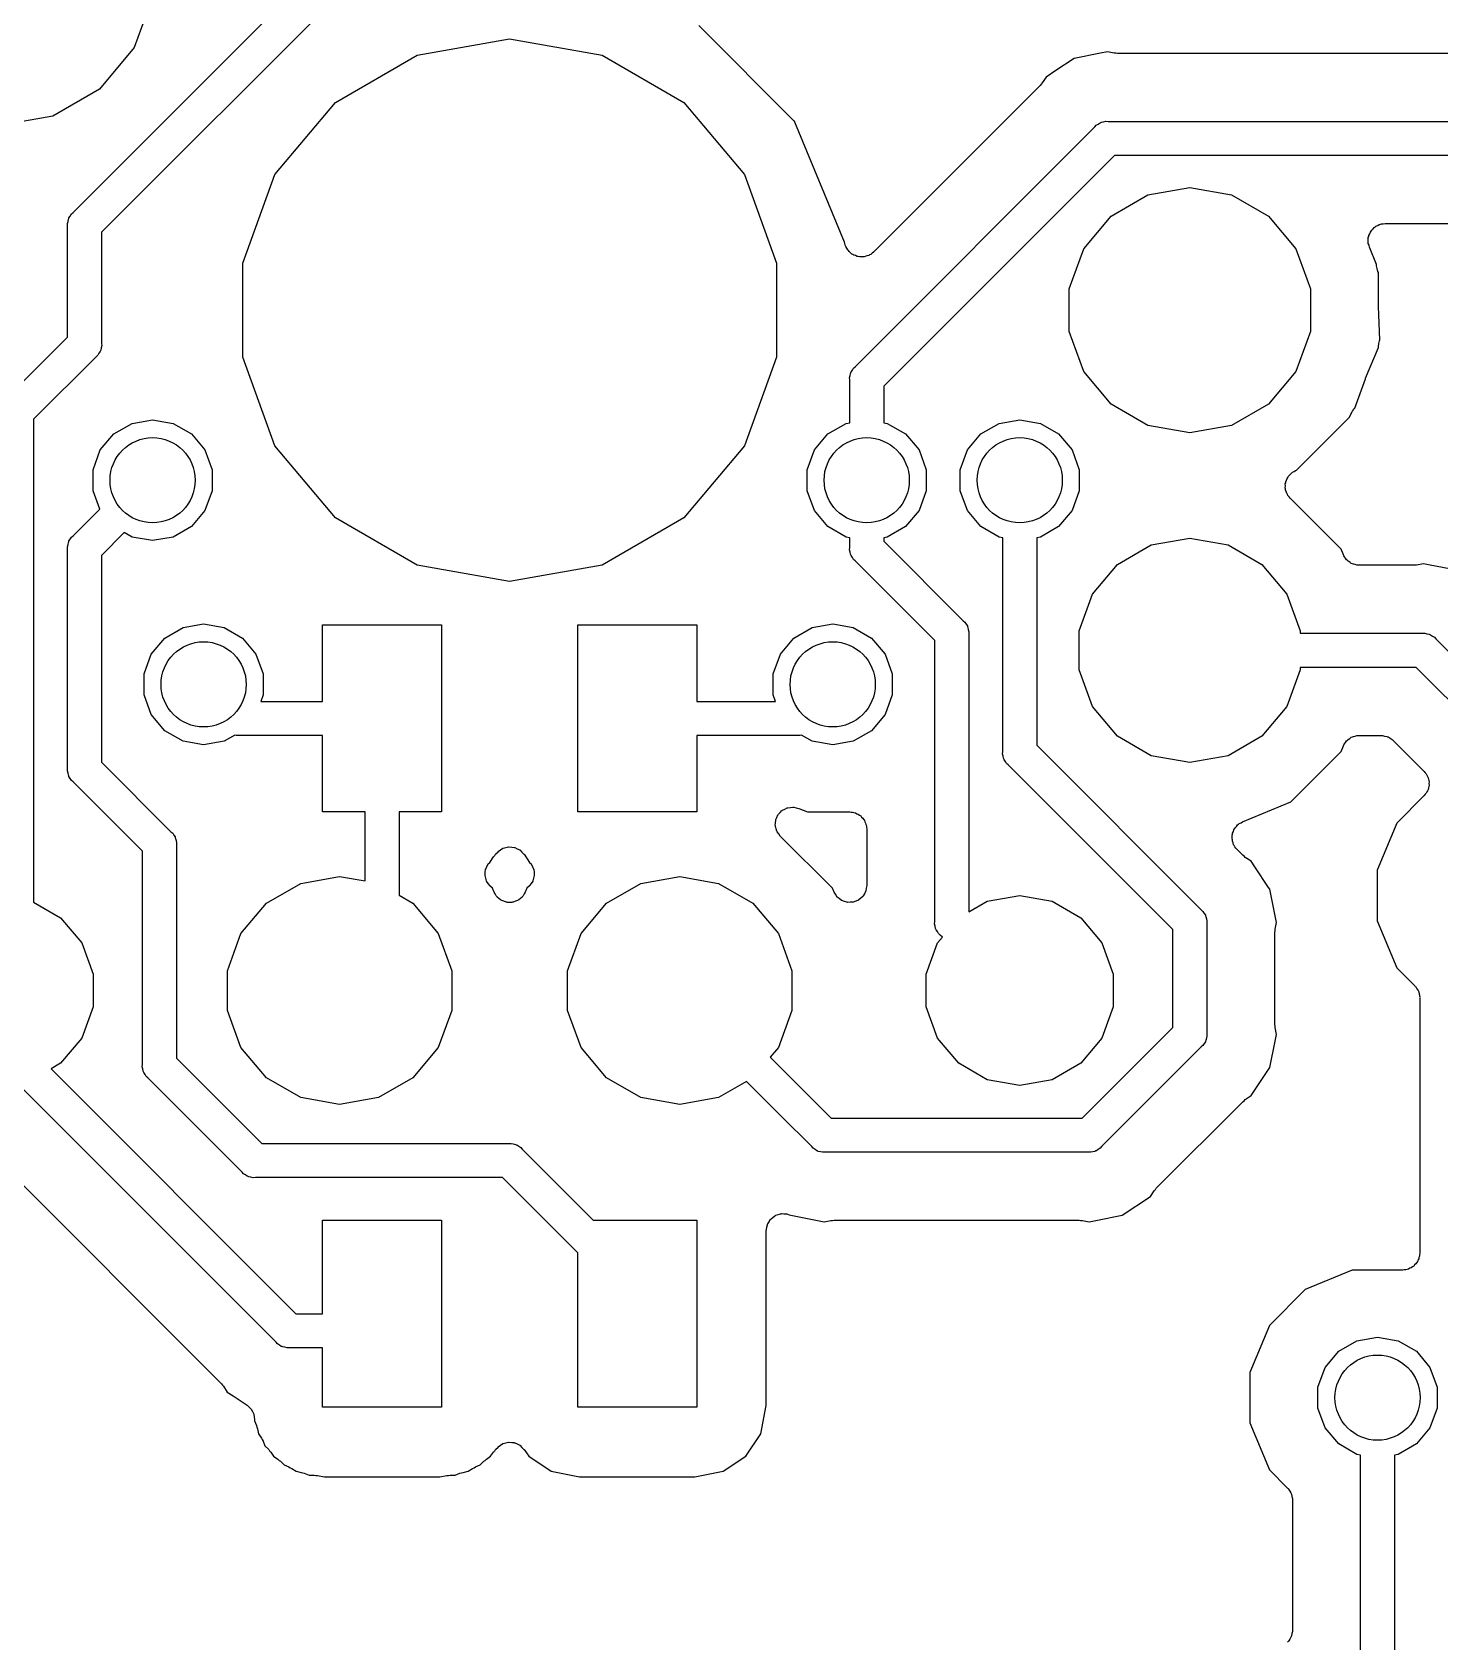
# Model space of a CAD drawing. Extents: x 240.1 to 314.9, y -176.2 to -102.8.
# Drawn here: x 245.35 to 255.87, y -139.48 to -127.46 of the extents above; entities that cross this region are included whole.
import ezdxf

# ---------------------------------------------------------------- set-up
doc = ezdxf.new("R2010")
doc.units = 0
doc.header["$MEASUREMENT"] = 0
doc.layers.add('BLACK', color=7, linetype='CONTINUOUS')

msp = doc.modelspace()

# ---------------------------------------------------------------- linework, layer by layer
at = {"layer": 'BLACK', "linetype": 'CONTINUOUS'}
for p, q in [((245.659, -128.811), (247.937, -126.533)), ((248.084, -126.746), (245.872, -128.958)), ((246.253, -127.202), (246.115, -127.58)), ((248.228, -127.637), (248.92, -127.515)), ((248.92, -127.515), (249.612, -127.637)), ((251.046, -128.128), (250.332, -127.414)), ((246.115, -127.58), (245.856, -127.889)), ((253.334, -127.621), (253.137, -127.66)), ((253.385, -127.611), (253.334, -127.621)), ((253.334, -127.621), (253.334, -127.621)), ((253.435, -127.621), (253.385, -127.611)), ((253.447, -127.621), (253.435, -127.621)), ((253.46, -127.623), (253.447, -127.621)), ((256.859, -127.623), (253.46, -127.623)), ((247.619, -127.989), (248.228, -127.637)), ((249.612, -127.637), (250.221, -127.989)), ((253, -127.751), (252.927, -127.8)), ((253.137, -127.66), (253, -127.751)), ((252.883, -127.862), (251.638, -129.106)), ((252.89, -127.852), (252.883, -127.862)), ((252.898, -127.843), (252.89, -127.852)), ((252.927, -127.8), (252.898, -127.843)), ((245.856, -127.889), (245.507, -128.091)), ((247.167, -128.528), (247.619, -127.989)), ((250.221, -127.989), (250.673, -128.528)), ((245.507, -128.091), (245.11, -128.161)), ((251.047, -128.13), (251.046, -128.128)), ((251.051, -128.137), (251.047, -128.13)), ((251.422, -129.032), (251.051, -128.137)), ((251.501, -129.962), (253.291, -128.172)), ((253.291, -128.172), (253.302, -128.159)), ((253.302, -128.159), (253.316, -128.151)), ((253.316, -128.151), (253.33, -128.141)), ((253.33, -128.141), (253.336, -128.14)), ((253.336, -128.14), (253.341, -128.137)), ((253.341, -128.137), (253.357, -128.134)), ((253.357, -128.134), (253.373, -128.13)), ((253.373, -128.13), (253.39, -128.131)), ((253.39, -128.131), (256.929, -128.131)), ((253.437, -128.385), (251.714, -130.108)), ((256.882, -128.385), (253.437, -128.385)), ((246.926, -129.188), (247.167, -128.528)), ((250.673, -128.528), (250.914, -129.188)), ((253.412, -128.839), (253.687, -128.68)), ((253.687, -128.68), (254, -128.625)), ((254, -128.625), (254.313, -128.68)), ((254.313, -128.68), (254.588, -128.839)), ((245.628, -128.85), (245.638, -128.837)), ((245.638, -128.837), (245.646, -128.822)), ((245.646, -128.822), (245.659, -128.811)), ((245.617, -128.894), (245.621, -128.877)), ((245.618, -128.911), (245.617, -128.894)), ((245.618, -129.741), (245.618, -128.911)), ((245.621, -128.877), (245.624, -128.861)), ((245.624, -128.861), (245.627, -128.856)), ((245.627, -128.856), (245.628, -128.85)), ((245.872, -128.958), (245.872, -129.788)), ((253.208, -129.083), (253.412, -128.839)), ((254.588, -128.839), (254.792, -129.083)), ((255.345, -128.97), (255.35, -128.957)), ((255.35, -128.957), (255.355, -128.95)), ((255.355, -128.95), (255.359, -128.943)), ((255.359, -128.943), (255.369, -128.933)), ((255.369, -128.933), (255.378, -128.923)), ((255.378, -128.923), (255.385, -128.919)), ((255.385, -128.919), (255.391, -128.913)), ((255.391, -128.913), (255.404, -128.908)), ((255.404, -128.908), (255.416, -128.901)), ((255.416, -128.901), (255.424, -128.899)), ((255.424, -128.899), (255.432, -128.896)), ((255.432, -128.896), (255.446, -128.896)), ((255.446, -128.896), (255.459, -128.893)), ((255.459, -128.893), (256.619, -128.893)), ((251.426, -129.051), (251.422, -129.032)), ((251.427, -129.053), (251.426, -129.051)), ((251.427, -129.055), (251.427, -129.053)), ((251.431, -129.065), (251.427, -129.055)), ((251.439, -129.077), (251.431, -129.065)), ((251.445, -129.089), (251.439, -129.077)), ((255.333, -129.026), (255.334, -129.012)), ((255.334, -129.034), (255.333, -129.026)), ((255.334, -128.998), (255.337, -128.99)), ((255.334, -129.012), (255.334, -128.998)), ((255.334, -129.042), (255.334, -129.034)), ((255.339, -129.055), (255.334, -129.042)), ((255.337, -128.99), (255.338, -128.982)), ((255.338, -128.982), (255.345, -128.97)), ((255.342, -129.069), (255.339, -129.055)), ((255.396, -129.198), (255.342, -129.069)), ((246.926, -129.892), (246.926, -129.188)), ((250.914, -129.188), (250.914, -129.892)), ((251.451, -129.095), (251.445, -129.089)), ((251.455, -129.102), (251.451, -129.095)), ((251.466, -129.111), (251.455, -129.102)), ((251.476, -129.121), (251.466, -129.111)), ((251.483, -129.124), (251.476, -129.121)), ((251.49, -129.129), (251.483, -129.124)), ((251.503, -129.133), (251.49, -129.129)), ((251.516, -129.139), (251.503, -129.133)), ((251.524, -129.14), (251.516, -129.139)), ((251.532, -129.142), (251.524, -129.14)), ((251.546, -129.142), (251.532, -129.142)), ((251.56, -129.143), (251.546, -129.142)), ((251.568, -129.141), (251.56, -129.143)), ((251.576, -129.14), (251.568, -129.141)), ((251.589, -129.135), (251.576, -129.14)), ((251.602, -129.132), (251.589, -129.135)), ((251.609, -129.127), (251.602, -129.132)), ((251.617, -129.124), (251.609, -129.127)), ((251.627, -129.114), (251.617, -129.124)), ((251.638, -129.106), (251.627, -129.114)), ((253.099, -129.381), (253.208, -129.083)), ((254.792, -129.083), (254.901, -129.381)), ((255.396, -129.209), (255.396, -129.198)), ((255.401, -129.23), (255.396, -129.209)), ((255.396, -129.209), (255.396, -129.209)), ((255.396, -129.209), (255.396, -129.209)), ((255.406, -129.252), (255.401, -129.23)), ((255.409, -129.26), (255.406, -129.252)), ((255.406, -129.252), (255.406, -129.252)), ((255.406, -129.252), (255.406, -129.252)), ((255.409, -129.508), (255.409, -129.26)), ((253.099, -129.699), (253.099, -129.381)), ((254.901, -129.381), (254.901, -129.699)), ((255.409, -129.51), (255.409, -129.508)), ((255.409, -129.513), (255.409, -129.51)), ((255.419, -129.761), (255.409, -129.513)), ((245.151, -130.208), (245.618, -129.741)), ((245.872, -129.788), (245.873, -129.805)), ((253.208, -129.997), (253.099, -129.699)), ((254.901, -129.699), (254.792, -129.997)), ((255.409, -129.812), (255.413, -129.79)), ((255.413, -129.79), (255.417, -129.769)), ((255.417, -129.769), (255.419, -129.761)), ((255.417, -129.769), (255.417, -129.769)), ((255.417, -129.769), (255.417, -129.769)), ((245.831, -129.888), (245.364, -130.355)), ((245.844, -129.877), (245.831, -129.888)), ((245.852, -129.862), (245.844, -129.877)), ((245.862, -129.849), (245.852, -129.862)), ((245.863, -129.843), (245.862, -129.849)), ((245.866, -129.838), (245.863, -129.843)), ((245.869, -129.822), (245.866, -129.838)), ((245.873, -129.805), (245.869, -129.822)), ((247.167, -130.552), (246.926, -129.892)), ((250.914, -129.892), (250.673, -130.552)), ((255.314, -130.049), (255.409, -129.82)), ((255.409, -129.82), (255.409, -129.812)), ((255.409, -129.812), (255.409, -129.812)), ((255.409, -129.812), (255.409, -129.812)), ((251.459, -130.045), (251.463, -130.028)), ((251.463, -130.028), (251.466, -130.012)), ((251.466, -130.012), (251.469, -130.007)), ((251.469, -130.007), (251.47, -130.001)), ((251.47, -130.001), (251.48, -129.987)), ((251.48, -129.987), (251.488, -129.973)), ((251.488, -129.973), (251.501, -129.962)), ((253.412, -130.241), (253.208, -129.997)), ((254.792, -129.997), (254.588, -130.241)), ((251.46, -130.061), (251.459, -130.045)), ((251.46, -130.17), (251.46, -130.061)), ((251.714, -130.108), (251.714, -130.381)), ((255.233, -130.271), (255.312, -130.054)), ((255.312, -130.054), (255.313, -130.052)), ((255.313, -130.052), (255.314, -130.049)), ((251.46, -130.381), (251.46, -130.17)), ((251.46, -130.17), (251.46, -130.17)), ((253.687, -130.4), (253.412, -130.241)), ((254.588, -130.241), (254.313, -130.4)), ((255.223, -130.284), (255.229, -130.274)), ((255.229, -130.274), (255.233, -130.271)), ((245.364, -130.355), (245.364, -133.96)), ((245.963, -130.464), (246.099, -130.386)), ((246.099, -130.386), (246.253, -130.359)), ((246.253, -130.359), (246.407, -130.386)), ((246.407, -130.386), (246.543, -130.464)), ((251.297, -130.464), (251.433, -130.386)), ((251.433, -130.386), (251.46, -130.381)), ((251.714, -130.381), (251.741, -130.386)), ((251.741, -130.386), (251.877, -130.464)), ((252.44, -130.464), (252.576, -130.386)), ((252.576, -130.386), (252.73, -130.359)), ((252.73, -130.359), (252.884, -130.386)), ((252.884, -130.386), (253.02, -130.464)), ((254, -130.455), (253.687, -130.4)), ((254.313, -130.4), (254, -130.455)), ((254.798, -130.734), (255.194, -130.338)), ((255.194, -130.338), (255.206, -130.311)), ((255.206, -130.311), (255.211, -130.303)), ((255.211, -130.303), (255.215, -130.293)), ((255.215, -130.293), (255.223, -130.284)), ((245.862, -130.584), (245.963, -130.464)), ((246.543, -130.464), (246.644, -130.584)), ((251.196, -130.584), (251.297, -130.464)), ((251.877, -130.464), (251.978, -130.584)), ((252.339, -130.584), (252.44, -130.464)), ((253.02, -130.464), (253.121, -130.584)), ((245.808, -130.732), (245.862, -130.584)), ((246.644, -130.584), (246.697, -130.732)), ((247.619, -131.091), (247.167, -130.552)), ((250.673, -130.552), (250.221, -131.091)), ((251.142, -130.732), (251.196, -130.584)), ((251.978, -130.584), (252.031, -130.732)), ((252.285, -130.732), (252.339, -130.584)), ((253.121, -130.584), (253.174, -130.732)), ((245.808, -130.888), (245.808, -130.732)), ((246.697, -130.732), (246.697, -130.888)), ((251.142, -130.888), (251.142, -130.732)), ((252.031, -130.732), (252.031, -130.888)), ((252.285, -130.888), (252.285, -130.732)), ((253.174, -130.732), (253.174, -130.888)), ((254.746, -130.772), (254.754, -130.761)), ((254.754, -130.761), (254.761, -130.756)), ((254.761, -130.756), (254.767, -130.75)), ((254.767, -130.75), (254.78, -130.745)), ((254.78, -130.745), (254.791, -130.737)), ((254.791, -130.737), (254.798, -130.734)), ((254.713, -130.866), (254.715, -130.852)), ((254.716, -130.874), (254.713, -130.866)), ((254.714, -130.838), (254.717, -130.83)), ((254.715, -130.852), (254.714, -130.838)), ((254.716, -130.882), (254.716, -130.874)), ((254.717, -130.822), (254.723, -130.809)), ((254.717, -130.83), (254.717, -130.822)), ((254.723, -130.809), (254.727, -130.796)), ((254.727, -130.796), (254.732, -130.789)), ((254.732, -130.789), (254.736, -130.782)), ((254.736, -130.782), (254.746, -130.772)), ((245.858, -131.025), (245.808, -130.888)), ((246.697, -130.888), (246.644, -131.036)), ((251.196, -131.036), (251.142, -130.888)), ((252.031, -130.888), (251.978, -131.036)), ((252.339, -131.036), (252.285, -130.888)), ((253.174, -130.888), (253.121, -131.036)), ((254.721, -130.895), (254.716, -130.882)), ((254.725, -130.908), (254.721, -130.895)), ((254.73, -130.915), (254.725, -130.908)), ((254.733, -130.923), (254.73, -130.915)), ((254.742, -130.933), (254.733, -130.923)), ((254.75, -130.944), (254.742, -130.933)), ((255.13, -131.325), (254.75, -130.944)), ((245.659, -131.224), (245.858, -131.025)), ((246.644, -131.036), (246.543, -131.156)), ((248.228, -131.443), (247.619, -131.091)), ((250.221, -131.091), (249.612, -131.443)), ((251.297, -131.156), (251.196, -131.036)), ((251.978, -131.036), (251.877, -131.156)), ((252.44, -131.156), (252.339, -131.036)), ((253.121, -131.036), (253.02, -131.156)), ((245.638, -131.25), (245.646, -131.235)), ((245.646, -131.235), (245.659, -131.224)), ((246.041, -131.201), (245.872, -131.371)), ((246.099, -131.234), (246.041, -131.201)), ((246.253, -131.261), (246.099, -131.234)), ((246.407, -131.234), (246.253, -131.261)), ((246.543, -131.156), (246.407, -131.234)), ((251.433, -131.234), (251.297, -131.156)), ((251.46, -131.239), (251.433, -131.234)), ((251.46, -131.312), (251.46, -131.239)), ((251.741, -131.234), (251.714, -131.239)), ((251.714, -131.239), (251.714, -131.265)), ((251.877, -131.156), (251.741, -131.234)), ((252.576, -131.234), (252.44, -131.156)), ((252.603, -131.239), (252.576, -131.234)), ((252.603, -132.836), (252.603, -131.239)), ((252.884, -131.234), (252.857, -131.239)), ((252.857, -131.239), (252.857, -132.789)), ((253.02, -131.156), (252.884, -131.234)), ((253.713, -131.292), (254, -131.242)), ((254, -131.242), (254.287, -131.292)), ((245.617, -131.307), (245.621, -131.29)), ((245.618, -131.324), (245.617, -131.307)), ((245.618, -132.963), (245.618, -131.324)), ((245.621, -131.29), (245.624, -131.274)), ((245.624, -131.274), (245.627, -131.269)), ((245.627, -131.269), (245.628, -131.263)), ((245.628, -131.263), (245.638, -131.25)), ((251.459, -131.329), (251.46, -131.312)), ((251.463, -131.346), (251.459, -131.329)), ((251.466, -131.362), (251.463, -131.346)), ((251.469, -131.367), (251.466, -131.362)), ((251.714, -131.265), (252.308, -131.859)), ((253.461, -131.438), (253.713, -131.292)), ((254.287, -131.292), (254.539, -131.438)), ((255.148, -131.367), (255.13, -131.325)), ((245.872, -131.371), (245.872, -132.916)), ((248.92, -131.565), (248.228, -131.443)), ((249.612, -131.443), (248.92, -131.565)), ((251.47, -131.373), (251.469, -131.367)), ((251.48, -131.386), (251.47, -131.373)), ((251.488, -131.401), (251.48, -131.386)), ((251.501, -131.412), (251.488, -131.401)), ((252.095, -132.006), (251.501, -131.412)), ((253.274, -131.661), (253.461, -131.438)), ((254.539, -131.438), (254.726, -131.661)), ((255.152, -131.374), (255.148, -131.367)), ((255.155, -131.381), (255.152, -131.374)), ((255.164, -131.392), (255.155, -131.381)), ((255.172, -131.404), (255.164, -131.392)), ((255.178, -131.409), (255.172, -131.404)), ((255.184, -131.415), (255.178, -131.409)), ((255.196, -131.422), (255.184, -131.415)), ((255.207, -131.431), (255.196, -131.422)), ((255.215, -131.433), (255.207, -131.431)), ((255.222, -131.437), (255.215, -131.433)), ((255.235, -131.44), (255.222, -131.437)), ((255.249, -131.444), (255.235, -131.44)), ((255.257, -131.444), (255.249, -131.444)), ((255.265, -131.445), (255.257, -131.444)), ((255.67, -131.445), (255.265, -131.445)), ((255.682, -131.443), (255.67, -131.445)), ((255.694, -131.443), (255.682, -131.443)), ((255.745, -131.433), (255.694, -131.443)), ((255.795, -131.443), (255.745, -131.433)), ((255.993, -131.482), (255.795, -131.443)), ((255.795, -131.443), (255.795, -131.443)), ((253.174, -131.934), (253.274, -131.661)), ((254.726, -131.661), (254.825, -131.934)), ((246.344, -131.988), (246.48, -131.91)), ((246.48, -131.91), (246.634, -131.883)), ((246.634, -131.883), (246.788, -131.91)), ((246.788, -131.91), (246.924, -131.988)), ((247.523, -132.461), (247.523, -131.889)), ((247.523, -131.889), (248.412, -131.889)), ((248.412, -131.889), (248.412, -133.286)), ((249.428, -133.286), (249.428, -131.889)), ((249.428, -131.889), (250.317, -131.889)), ((250.317, -131.889), (250.317, -132.461)), ((251.043, -131.988), (251.179, -131.91)), ((251.179, -131.91), (251.333, -131.883)), ((251.333, -131.883), (251.487, -131.91)), ((251.487, -131.91), (251.623, -131.988)), ((252.308, -131.859), (252.321, -131.87)), ((252.321, -131.87), (252.329, -131.885)), ((252.329, -131.885), (252.339, -131.898)), ((252.339, -131.898), (252.34, -131.904)), ((252.34, -131.904), (252.343, -131.909)), ((252.343, -131.909), (252.346, -131.925)), ((252.346, -131.925), (252.35, -131.942)), ((252.35, -131.942), (252.349, -131.959)), ((252.349, -131.959), (252.349, -134.033)), ((253.174, -132.226), (253.174, -131.934)), ((254.825, -131.934), (254.825, -131.953)), ((254.825, -131.953), (255.739, -131.953)), ((255.739, -131.953), (255.756, -131.952)), ((255.756, -131.952), (255.772, -131.956)), ((255.772, -131.956), (255.789, -131.959)), ((255.789, -131.959), (255.794, -131.962)), ((255.794, -131.962), (255.799, -131.963)), ((255.799, -131.963), (255.813, -131.973)), ((246.243, -132.108), (246.344, -131.988)), ((246.924, -131.988), (247.025, -132.108)), ((250.942, -132.108), (251.043, -131.988)), ((251.623, -131.988), (251.724, -132.108)), ((252.095, -134.106), (252.095, -132.006)), ((255.813, -131.973), (255.828, -131.981)), ((255.828, -131.981), (255.838, -131.994)), ((255.838, -131.994), (259.707, -135.863)), ((246.189, -132.256), (246.243, -132.108)), ((247.025, -132.108), (247.078, -132.256)), ((250.888, -132.256), (250.942, -132.108)), ((251.724, -132.108), (251.777, -132.256)), ((246.189, -132.412), (246.189, -132.256)), ((247.078, -132.256), (247.078, -132.412)), ((250.888, -132.412), (250.888, -132.256)), ((251.777, -132.256), (251.777, -132.412)), ((253.274, -132.499), (253.174, -132.226)), ((254.825, -132.226), (254.726, -132.499)), ((255.692, -132.207), (254.825, -132.207)), ((254.825, -132.207), (254.825, -132.226)), ((259.561, -136.076), (255.692, -132.207)), ((246.243, -132.56), (246.189, -132.412)), ((247.078, -132.412), (247.061, -132.461)), ((250.906, -132.461), (250.888, -132.412)), ((251.777, -132.412), (251.724, -132.56)), ((246.344, -132.68), (246.243, -132.56)), ((247.061, -132.461), (247.523, -132.461)), ((250.317, -132.461), (250.906, -132.461)), ((251.724, -132.56), (251.623, -132.68)), ((253.461, -132.722), (253.274, -132.499)), ((254.726, -132.499), (254.539, -132.722)), ((246.48, -132.758), (246.344, -132.68)), ((251.623, -132.68), (251.487, -132.758)), ((246.634, -132.785), (246.48, -132.758)), ((246.788, -132.758), (246.634, -132.785)), ((246.866, -132.713), (246.788, -132.758)), ((246.877, -132.716), (246.866, -132.713)), ((246.894, -132.715), (246.877, -132.716)), ((247.523, -132.715), (246.894, -132.715)), ((247.523, -133.286), (247.523, -132.715)), ((251.073, -132.715), (250.317, -132.715)), ((250.317, -132.715), (250.317, -133.286)), ((251.09, -132.716), (251.073, -132.715)), ((251.101, -132.713), (251.09, -132.716)), ((251.179, -132.758), (251.101, -132.713)), ((251.333, -132.785), (251.179, -132.758)), ((251.487, -132.758), (251.333, -132.785)), ((252.857, -132.789), (254.086, -134.018)), ((253.713, -132.868), (253.461, -132.722)), ((254.539, -132.722), (254.287, -132.868)), ((255.13, -132.835), (255.148, -132.793)), ((255.148, -132.793), (255.152, -132.786)), ((255.152, -132.786), (255.155, -132.779)), ((255.155, -132.779), (255.164, -132.768)), ((255.164, -132.768), (255.172, -132.756)), ((255.172, -132.756), (255.178, -132.751)), ((255.178, -132.751), (255.184, -132.745)), ((255.184, -132.745), (255.196, -132.738)), ((255.196, -132.738), (255.207, -132.729)), ((255.207, -132.729), (255.215, -132.727)), ((255.215, -132.727), (255.222, -132.723)), ((255.222, -132.723), (255.235, -132.72)), ((255.235, -132.72), (255.249, -132.716)), ((255.249, -132.716), (255.257, -132.716)), ((255.257, -132.716), (255.265, -132.715)), ((255.265, -132.715), (255.429, -132.715)), ((255.429, -132.715), (255.435, -132.716)), ((255.435, -132.716), (255.44, -132.715)), ((255.44, -132.715), (255.456, -132.72)), ((255.456, -132.72), (255.473, -132.723)), ((255.473, -132.723), (255.477, -132.725)), ((255.477, -132.725), (255.483, -132.727)), ((255.483, -132.727), (255.496, -132.736)), ((255.496, -132.736), (255.511, -132.745)), ((255.511, -132.745), (255.514, -132.749)), ((255.514, -132.749), (255.519, -132.752)), ((255.519, -132.752), (255.752, -132.985)), ((245.872, -132.916), (246.39, -133.434)), ((252.602, -132.853), (252.603, -132.836)), ((252.606, -132.87), (252.602, -132.853)), ((252.609, -132.886), (252.606, -132.87)), ((252.612, -132.891), (252.609, -132.886)), ((252.613, -132.897), (252.612, -132.891)), ((252.623, -132.91), (252.613, -132.897)), ((252.631, -132.925), (252.623, -132.91)), ((254, -132.918), (253.713, -132.868)), ((254.287, -132.868), (254, -132.918)), ((254.755, -133.21), (255.13, -132.835)), ((245.617, -132.98), (245.618, -132.963)), ((245.621, -132.997), (245.617, -132.98)), ((245.624, -133.013), (245.621, -132.997)), ((245.627, -133.018), (245.624, -133.013)), ((245.628, -133.023), (245.627, -133.018)), ((245.638, -133.037), (245.628, -133.023)), ((245.646, -133.052), (245.638, -133.037)), ((252.644, -132.936), (252.631, -132.925)), ((253.873, -134.165), (252.644, -132.936)), ((255.752, -132.985), (255.758, -132.994)), ((255.758, -132.994), (255.766, -133.002)), ((255.766, -133.002), (255.77, -133.012)), ((255.77, -133.012), (255.777, -133.021)), ((255.777, -133.021), (255.78, -133.032)), ((255.78, -133.032), (255.784, -133.042)), ((255.784, -133.042), (255.785, -133.053)), ((245.659, -133.063), (245.646, -133.052)), ((246.177, -133.58), (245.659, -133.063)), ((255.752, -133.164), (255.546, -133.37)), ((255.758, -133.155), (255.752, -133.164)), ((255.766, -133.147), (255.758, -133.155)), ((255.77, -133.137), (255.766, -133.147)), ((255.777, -133.128), (255.77, -133.137)), ((255.78, -133.118), (255.777, -133.128)), ((255.784, -133.107), (255.78, -133.118)), ((255.785, -133.096), (255.784, -133.107)), ((255.785, -133.053), (255.788, -133.064)), ((255.788, -133.086), (255.785, -133.096)), ((255.788, -133.064), (255.787, -133.075)), ((255.787, -133.075), (255.788, -133.086)), ((250.94, -133.291), (250.953, -133.276)), ((250.953, -133.276), (250.956, -133.275)), ((250.956, -133.275), (250.958, -133.273)), ((250.958, -133.273), (250.975, -133.265)), ((250.975, -133.265), (250.992, -133.256)), ((250.992, -133.256), (250.995, -133.256)), ((250.995, -133.256), (250.998, -133.255)), ((250.998, -133.255), (251.017, -133.253)), ((251.017, -133.253), (251.036, -133.25)), ((251.036, -133.25), (251.039, -133.251)), ((251.039, -133.251), (251.042, -133.251)), ((251.042, -133.251), (251.06, -133.256)), ((251.06, -133.256), (251.079, -133.26)), ((251.079, -133.26), (251.144, -133.286)), ((254.394, -133.36), (254.755, -133.21)), ((247.84, -133.286), (247.523, -133.286)), ((247.841, -133.802), (247.84, -133.286)), ((248.412, -133.286), (248.094, -133.286)), ((248.094, -133.286), (248.094, -133.909)), ((250.317, -133.286), (249.428, -133.286)), ((250.904, -133.388), (250.906, -133.369)), ((250.905, -133.391), (250.904, -133.388)), ((250.905, -133.394), (250.905, -133.391)), ((250.911, -133.412), (250.905, -133.394)), ((250.906, -133.369), (250.907, -133.35)), ((250.907, -133.35), (250.908, -133.347)), ((250.908, -133.344), (250.916, -133.327)), ((250.908, -133.347), (250.908, -133.344)), ((250.916, -133.327), (250.923, -133.309)), ((250.923, -133.309), (250.925, -133.307)), ((250.925, -133.307), (250.927, -133.304)), ((250.927, -133.304), (250.94, -133.291)), ((251.144, -133.286), (251.46, -133.286)), ((251.46, -133.286), (251.471, -133.288)), ((251.471, -133.288), (251.482, -133.288)), ((251.482, -133.288), (251.492, -133.292)), ((251.492, -133.292), (251.503, -133.294)), ((251.503, -133.294), (251.513, -133.3)), ((251.513, -133.3), (251.524, -133.304)), ((251.524, -133.304), (251.532, -133.311)), ((251.532, -133.311), (251.542, -133.316)), ((251.542, -133.316), (251.549, -133.325)), ((251.549, -133.325), (251.557, -133.332)), ((251.557, -133.332), (251.563, -133.341)), ((251.563, -133.341), (251.57, -133.35)), ((251.57, -133.35), (251.574, -133.36)), ((251.574, -133.36), (251.579, -133.37)), ((251.579, -133.37), (251.581, -133.381)), ((251.581, -133.381), (251.585, -133.391)), ((251.585, -133.391), (251.585, -133.403)), ((251.585, -133.403), (251.587, -133.413)), ((254.335, -133.412), (254.339, -133.405)), ((254.339, -133.405), (254.349, -133.395)), ((254.349, -133.395), (254.357, -133.384)), ((254.357, -133.384), (254.364, -133.379)), ((254.364, -133.379), (254.37, -133.373)), ((254.37, -133.373), (254.383, -133.367)), ((254.383, -133.367), (254.394, -133.36)), ((255.546, -133.37), (255.4, -133.721)), ((246.39, -133.434), (246.403, -133.445)), ((246.403, -133.445), (246.411, -133.459)), ((246.411, -133.459), (246.421, -133.473)), ((246.421, -133.473), (246.422, -133.479)), ((246.422, -133.479), (246.425, -133.484)), ((246.425, -133.484), (246.428, -133.5)), ((246.428, -133.5), (246.432, -133.517)), ((246.432, -133.517), (246.431, -133.533)), ((250.916, -133.431), (250.911, -133.412)), ((250.917, -133.433), (250.916, -133.431)), ((250.918, -133.436), (250.917, -133.433)), ((250.93, -133.451), (250.918, -133.436)), ((250.941, -133.467), (250.93, -133.451)), ((251.331, -133.857), (250.941, -133.467)), ((251.587, -133.413), (251.587, -133.836)), ((254.316, -133.488), (254.318, -133.475)), ((254.319, -133.496), (254.316, -133.488)), ((254.317, -133.461), (254.32, -133.453)), ((254.318, -133.475), (254.317, -133.461)), ((254.319, -133.505), (254.319, -133.496)), ((254.324, -133.518), (254.319, -133.505)), ((254.32, -133.444), (254.326, -133.432)), ((254.32, -133.453), (254.32, -133.444)), ((254.328, -133.531), (254.324, -133.518)), ((254.326, -133.432), (254.33, -133.419)), ((254.33, -133.419), (254.335, -133.412)), ((246.177, -135.173), (246.177, -133.58)), ((246.431, -133.533), (246.431, -135.126)), ((248.771, -133.664), (248.8, -133.621)), ((248.8, -133.621), (248.808, -133.612)), ((248.808, -133.612), (248.815, -133.601)), ((248.815, -133.601), (248.833, -133.584)), ((248.833, -133.584), (248.834, -133.583)), ((248.834, -133.583), (248.835, -133.582)), ((248.835, -133.582), (248.852, -133.57)), ((248.852, -133.57), (248.869, -133.558)), ((248.869, -133.558), (248.871, -133.558)), ((248.871, -133.558), (248.872, -133.557)), ((248.872, -133.557), (248.892, -133.552)), ((248.892, -133.552), (248.912, -133.547)), ((248.912, -133.547), (248.913, -133.547)), ((248.913, -133.547), (248.915, -133.547)), ((248.915, -133.547), (248.935, -133.549)), ((248.935, -133.549), (248.956, -133.551)), ((248.956, -133.551), (248.957, -133.552)), ((248.957, -133.552), (248.958, -133.552)), ((248.958, -133.552), (248.977, -133.561)), ((248.977, -133.561), (248.996, -133.57)), ((248.996, -133.57), (248.997, -133.571)), ((248.997, -133.571), (248.998, -133.571)), ((248.998, -133.571), (249.012, -133.586)), ((249.012, -133.586), (249.027, -133.601)), ((249.027, -133.601), (249.028, -133.602)), ((249.028, -133.602), (249.029, -133.603)), ((249.029, -133.603), (249.069, -133.664)), ((254.333, -133.538), (254.328, -133.531)), ((254.336, -133.546), (254.333, -133.538)), ((254.345, -133.556), (254.336, -133.546)), ((254.353, -133.567), (254.345, -133.556)), ((254.396, -133.61), (254.353, -133.567)), ((254.406, -133.617), (254.396, -133.61)), ((254.415, -133.626), (254.406, -133.617)), ((254.458, -133.654), (254.415, -133.626)), ((248.736, -133.757), (248.738, -133.737)), ((248.736, -133.759), (248.736, -133.757)), ((248.736, -133.76), (248.736, -133.759)), ((248.741, -133.78), (248.736, -133.76)), ((248.738, -133.737), (248.74, -133.716)), ((248.74, -133.715), (248.741, -133.714)), ((248.74, -133.716), (248.74, -133.715)), ((248.741, -133.714), (248.75, -133.695)), ((248.75, -133.695), (248.759, -133.676)), ((248.759, -133.676), (248.76, -133.675)), ((248.76, -133.674), (248.771, -133.664)), ((248.76, -133.675), (248.76, -133.674)), ((249.069, -133.664), (249.08, -133.674)), ((249.08, -133.674), (249.08, -133.675)), ((249.08, -133.675), (249.081, -133.676)), ((249.081, -133.676), (249.09, -133.695)), ((249.09, -133.695), (249.099, -133.714)), ((249.099, -133.714), (249.1, -133.715)), ((249.104, -133.76), (249.099, -133.78)), ((249.1, -133.715), (249.1, -133.716)), ((249.1, -133.716), (249.102, -133.737)), ((249.102, -133.737), (249.104, -133.757)), ((249.104, -133.757), (249.104, -133.759)), ((249.104, -133.759), (249.104, -133.76)), ((254.486, -133.697), (254.458, -133.654)), ((254.589, -133.85), (254.486, -133.697)), ((255.4, -133.721), (255.4, -134.099)), ((247.103, -133.968), (247.359, -133.82)), ((247.359, -133.82), (247.65, -133.769)), ((247.65, -133.769), (247.841, -133.802)), ((248.746, -133.8), (248.741, -133.78)), ((248.747, -133.801), (248.746, -133.8)), ((248.747, -133.803), (248.747, -133.801)), ((248.759, -133.82), (248.747, -133.803)), ((248.771, -133.837), (248.759, -133.82)), ((248.772, -133.838), (248.771, -133.837)), ((248.773, -133.839), (248.772, -133.838)), ((248.791, -133.857), (248.773, -133.839)), ((248.803, -133.885), (248.791, -133.857)), ((248.812, -133.899), (248.803, -133.885)), ((249.037, -133.885), (249.028, -133.899)), ((249.049, -133.857), (249.037, -133.885)), ((249.067, -133.839), (249.049, -133.857)), ((249.068, -133.838), (249.067, -133.839)), ((249.069, -133.837), (249.068, -133.838)), ((249.081, -133.82), (249.069, -133.837)), ((249.093, -133.803), (249.081, -133.82)), ((249.094, -133.8), (249.093, -133.801)), ((249.093, -133.801), (249.093, -133.803)), ((249.099, -133.78), (249.094, -133.8)), ((249.643, -133.968), (249.899, -133.82)), ((249.899, -133.82), (250.19, -133.769)), ((250.19, -133.769), (250.481, -133.82)), ((250.481, -133.82), (250.737, -133.968)), ((251.343, -133.885), (251.331, -133.857)), ((251.353, -133.901), (251.343, -133.885)), ((251.579, -133.88), (251.57, -133.897)), ((251.58, -133.877), (251.579, -133.88)), ((251.581, -133.875), (251.58, -133.877)), ((251.584, -133.855), (251.581, -133.875)), ((251.587, -133.836), (251.584, -133.855)), ((254.598, -133.864), (254.589, -133.85)), ((254.589, -133.85), (254.589, -133.85)), ((254.637, -134.062), (254.598, -133.864)), ((245.364, -133.96), (245.566, -134.077)), ((246.913, -134.194), (247.103, -133.968)), ((248.094, -133.909), (248.197, -133.968)), ((248.197, -133.968), (248.387, -134.194)), ((248.819, -133.914), (248.812, -133.899)), ((248.823, -133.917), (248.819, -133.914)), ((248.826, -133.922), (248.823, -133.917)), ((248.84, -133.932), (248.826, -133.922)), ((248.852, -133.944), (248.84, -133.932)), ((248.857, -133.946), (248.852, -133.944)), ((248.861, -133.949), (248.857, -133.946)), ((248.877, -133.954), (248.861, -133.949)), ((248.893, -133.96), (248.877, -133.954)), ((248.898, -133.961), (248.893, -133.96)), ((248.903, -133.962), (248.898, -133.961)), ((248.92, -133.962), (248.903, -133.962)), ((248.937, -133.962), (248.92, -133.962)), ((248.942, -133.961), (248.937, -133.962)), ((248.947, -133.96), (248.942, -133.961)), ((248.963, -133.954), (248.947, -133.96)), ((248.979, -133.949), (248.963, -133.954)), ((248.983, -133.946), (248.979, -133.949)), ((248.988, -133.944), (248.983, -133.946)), ((249, -133.932), (248.988, -133.944)), ((249.014, -133.922), (249, -133.932)), ((249.017, -133.917), (249.014, -133.922)), ((249.021, -133.914), (249.017, -133.917)), ((249.028, -133.899), (249.021, -133.914)), ((249.453, -134.194), (249.643, -133.968)), ((250.737, -133.968), (250.927, -134.194)), ((251.363, -133.918), (251.353, -133.901)), ((251.365, -133.92), (251.363, -133.918)), ((251.366, -133.922), (251.365, -133.92)), ((251.382, -133.934), (251.366, -133.922)), ((251.397, -133.946), (251.382, -133.934)), ((251.399, -133.947), (251.397, -133.946)), ((251.401, -133.949), (251.399, -133.947)), ((251.42, -133.955), (251.401, -133.949)), ((251.438, -133.961), (251.42, -133.955)), ((251.441, -133.961), (251.438, -133.961)), ((251.443, -133.962), (251.441, -133.961)), ((251.463, -133.961), (251.443, -133.962)), ((251.482, -133.961), (251.463, -133.961)), ((251.485, -133.961), (251.482, -133.961)), ((251.487, -133.96), (251.485, -133.961)), ((251.505, -133.953), (251.487, -133.96)), ((251.524, -133.946), (251.505, -133.953)), ((251.526, -133.945), (251.524, -133.946)), ((251.528, -133.944), (251.526, -133.945)), ((251.542, -133.93), (251.528, -133.944)), ((251.557, -133.918), (251.542, -133.93)), ((251.559, -133.916), (251.557, -133.918)), ((251.561, -133.914), (251.559, -133.916)), ((251.57, -133.897), (251.561, -133.914)), ((252.349, -134.033), (252.487, -133.953)), ((252.487, -133.953), (252.73, -133.911)), ((252.73, -133.911), (252.973, -133.953)), ((252.973, -133.953), (253.186, -134.077)), ((245.566, -134.077), (245.724, -134.265)), ((252.094, -134.123), (252.095, -134.106)), ((252.098, -134.14), (252.094, -134.123)), ((253.186, -134.077), (253.344, -134.265)), ((254.086, -134.018), (254.099, -134.029)), ((254.099, -134.029), (254.107, -134.044)), ((254.107, -134.044), (254.117, -134.057)), ((254.117, -134.057), (254.118, -134.063)), ((254.118, -134.063), (254.121, -134.068)), ((254.121, -134.068), (254.124, -134.084)), ((254.124, -134.084), (254.128, -134.101)), ((254.128, -134.101), (254.127, -134.118)), ((254.127, -134.118), (254.127, -134.942)), ((254.647, -134.112), (254.637, -134.062)), ((254.637, -134.062), (254.637, -134.062)), ((254.637, -134.162), (254.647, -134.112)), ((255.4, -134.099), (255.546, -134.45)), ((246.812, -134.472), (246.913, -134.194)), ((248.387, -134.194), (248.488, -134.472)), ((249.352, -134.472), (249.453, -134.194)), ((250.927, -134.194), (251.028, -134.472)), ((252.101, -134.156), (252.098, -134.14)), ((252.104, -134.161), (252.101, -134.156)), ((252.105, -134.166), (252.104, -134.161)), ((252.115, -134.18), (252.105, -134.166)), ((252.123, -134.195), (252.115, -134.18)), ((252.116, -134.265), (252.152, -134.222)), ((252.136, -134.206), (252.123, -134.195)), ((252.152, -134.222), (252.136, -134.206)), ((253.873, -134.895), (253.873, -134.165)), ((254.635, -134.187), (254.637, -134.175)), ((254.635, -134.873), (254.635, -134.187)), ((254.637, -134.175), (254.637, -134.162)), ((245.724, -134.265), (245.808, -134.497)), ((252.031, -134.497), (252.116, -134.265)), ((253.344, -134.265), (253.428, -134.497)), ((246.812, -134.768), (246.812, -134.472)), ((248.488, -134.472), (248.488, -134.768)), ((249.352, -134.768), (249.352, -134.472)), ((251.028, -134.472), (251.028, -134.768)), ((255.546, -134.45), (255.681, -134.585)), ((245.808, -134.497), (245.808, -134.743)), ((252.031, -134.743), (252.031, -134.497)), ((253.428, -134.497), (253.428, -134.743)), ((255.681, -134.585), (255.684, -134.589)), ((255.684, -134.589), (255.688, -134.593)), ((255.688, -134.593), (255.697, -134.607)), ((255.697, -134.607), (255.706, -134.621)), ((255.706, -134.621), (255.708, -134.626)), ((255.708, -134.626), (255.71, -134.631)), ((255.71, -134.631), (255.713, -134.648)), ((255.713, -134.648), (255.718, -134.664)), ((255.718, -134.664), (255.717, -134.669)), ((255.717, -134.669), (255.718, -134.675)), ((255.718, -134.675), (255.718, -136.581)), ((245.808, -134.743), (245.724, -134.975)), ((246.913, -135.046), (246.812, -134.768)), ((248.488, -134.768), (248.387, -135.046)), ((249.453, -135.046), (249.352, -134.768)), ((251.028, -134.768), (250.927, -135.046)), ((252.116, -134.975), (252.031, -134.743)), ((253.428, -134.743), (253.344, -134.975)), ((253.196, -135.573), (253.873, -134.895)), ((254.128, -134.959), (254.124, -134.975)), ((254.127, -134.942), (254.128, -134.959)), ((254.637, -134.885), (254.635, -134.873)), ((254.637, -134.897), (254.637, -134.885)), ((254.647, -134.948), (254.637, -134.897)), ((254.637, -134.998), (254.647, -134.948)), ((245.724, -134.975), (245.566, -135.163)), ((247.103, -135.272), (246.913, -135.046)), ((248.387, -135.046), (248.197, -135.272)), ((249.643, -135.272), (249.453, -135.046)), ((250.927, -135.046), (250.867, -135.117)), ((252.274, -135.163), (252.116, -134.975)), ((253.344, -134.975), (253.186, -135.163)), ((254.086, -135.041), (253.342, -135.785)), ((254.099, -135.031), (254.086, -135.041)), ((254.107, -135.016), (254.099, -135.031)), ((254.117, -135.002), (254.107, -135.016)), ((254.118, -134.997), (254.117, -135.002)), ((254.121, -134.992), (254.118, -134.997)), ((254.124, -134.975), (254.121, -134.992)), ((254.598, -135.195), (254.637, -134.998)), ((254.637, -134.998), (254.637, -134.998)), ((245.566, -135.163), (245.494, -135.205)), ((245.494, -135.205), (247.322, -137.033)), ((246.175, -135.19), (246.177, -135.173)), ((246.18, -135.206), (246.175, -135.19)), ((246.183, -135.223), (246.18, -135.206)), ((246.431, -135.126), (247.068, -135.763)), ((250.867, -135.117), (251.126, -135.376)), ((252.487, -135.286), (252.274, -135.163)), ((253.186, -135.163), (252.973, -135.286)), ((254.458, -135.405), (254.598, -135.195)), ((247.175, -137.246), (245.236, -135.307)), ((246.185, -135.228), (246.183, -135.223)), ((246.187, -135.233), (246.185, -135.228)), ((246.197, -135.247), (246.187, -135.233)), ((246.205, -135.262), (246.197, -135.247)), ((246.218, -135.273), (246.205, -135.262)), ((246.921, -135.976), (246.218, -135.273)), ((247.359, -135.42), (247.103, -135.272)), ((248.197, -135.272), (247.941, -135.42)), ((249.899, -135.42), (249.643, -135.272)), ((250.69, -135.299), (250.481, -135.42)), ((250.946, -135.556), (250.69, -135.299)), ((252.73, -135.329), (252.487, -135.286)), ((252.973, -135.286), (252.73, -135.329)), ((247.65, -135.471), (247.359, -135.42)), ((247.941, -135.42), (247.65, -135.471)), ((250.19, -135.471), (249.899, -135.42)), ((250.481, -135.42), (250.19, -135.471)), ((251.126, -135.376), (251.126, -135.376)), ((251.126, -135.376), (251.322, -135.573)), ((254.396, -135.45), (254.406, -135.443)), ((254.406, -135.443), (254.415, -135.434)), ((254.415, -135.434), (254.458, -135.405)), ((251.176, -135.785), (250.946, -135.556)), ((250.946, -135.556), (250.946, -135.556)), ((253.75, -136.095), (254.396, -135.45)), ((251.322, -135.573), (253.196, -135.573)), ((247.068, -135.763), (248.914, -135.763)), ((248.914, -135.763), (248.931, -135.762)), ((248.931, -135.762), (248.947, -135.766)), ((248.947, -135.766), (248.964, -135.769)), ((248.964, -135.769), (248.969, -135.772)), ((248.969, -135.772), (248.974, -135.773)), ((248.974, -135.773), (248.988, -135.783)), ((248.988, -135.783), (249.003, -135.791)), ((249.003, -135.791), (249.014, -135.804)), ((249.014, -135.804), (249.544, -136.334)), ((251.187, -135.798), (251.176, -135.785)), ((251.201, -135.807), (251.187, -135.798)), ((251.215, -135.816), (251.201, -135.807)), ((253.316, -135.807), (253.303, -135.816)), ((253.331, -135.798), (253.316, -135.807)), ((253.342, -135.785), (253.331, -135.798)), ((245.083, -135.872), (246.767, -137.556)), ((251.22, -135.818), (251.215, -135.816)), ((251.225, -135.821), (251.22, -135.818)), ((251.242, -135.824), (251.225, -135.821)), ((251.258, -135.828), (251.242, -135.824)), ((251.275, -135.827), (251.258, -135.828)), ((253.243, -135.827), (251.275, -135.827)), ((253.259, -135.828), (253.243, -135.827)), ((253.276, -135.824), (253.259, -135.828)), ((253.292, -135.821), (253.276, -135.824)), ((253.297, -135.818), (253.292, -135.821)), ((253.303, -135.816), (253.297, -135.818)), ((246.932, -135.989), (246.921, -135.976)), ((246.947, -135.997), (246.932, -135.989)), ((246.96, -136.007), (246.947, -135.997)), ((246.966, -136.008), (246.96, -136.007)), ((246.971, -136.011), (246.966, -136.008)), ((246.987, -136.014), (246.971, -136.011)), ((247.004, -136.018), (246.987, -136.014)), ((247.021, -136.017), (247.004, -136.018)), ((248.867, -136.017), (247.021, -136.017)), ((249.428, -136.578), (248.867, -136.017)), ((253.496, -136.298), (253.706, -136.157)), ((253.706, -136.157), (253.734, -136.115)), ((253.734, -136.115), (253.743, -136.106)), ((253.743, -136.106), (253.75, -136.095)), ((250.926, -136.293), (250.942, -136.287)), ((250.942, -136.287), (250.947, -136.287)), ((250.947, -136.287), (250.951, -136.286)), ((250.951, -136.286), (250.969, -136.287)), ((250.969, -136.287), (250.986, -136.287)), ((250.986, -136.287), (250.99, -136.288)), ((250.99, -136.288), (250.995, -136.289)), ((250.995, -136.289), (251.009, -136.295)), ((247.523, -137.033), (247.523, -136.334)), ((247.523, -136.334), (248.412, -136.334)), ((248.412, -136.334), (248.412, -137.731)), ((249.544, -136.334), (250.317, -136.334)), ((250.317, -136.334), (250.317, -137.731)), ((250.837, -136.412), (250.838, -136.408)), ((250.838, -136.404), (250.842, -136.386)), ((250.838, -136.408), (250.838, -136.404)), ((250.842, -136.386), (250.845, -136.369)), ((250.845, -136.369), (250.847, -136.365)), ((250.847, -136.365), (250.848, -136.361)), ((250.848, -136.361), (250.858, -136.346)), ((250.858, -136.346), (250.867, -136.33)), ((250.867, -136.33), (250.87, -136.328)), ((250.87, -136.328), (250.873, -136.324)), ((250.873, -136.324), (250.887, -136.314)), ((250.887, -136.314), (250.901, -136.302)), ((250.901, -136.302), (250.905, -136.301)), ((250.905, -136.301), (250.908, -136.298)), ((250.908, -136.298), (250.926, -136.293)), ((251.009, -136.295), (251.219, -136.337)), ((251.219, -136.337), (251.219, -136.337)), ((251.219, -136.337), (251.27, -136.347)), ((251.27, -136.347), (251.32, -136.337)), ((251.32, -136.337), (251.332, -136.337)), ((251.332, -136.337), (251.345, -136.335)), ((251.345, -136.335), (253.173, -136.335)), ((253.173, -136.335), (253.185, -136.337)), ((253.185, -136.337), (253.198, -136.337)), ((253.198, -136.337), (253.248, -136.347)), ((253.248, -136.347), (253.298, -136.337)), ((253.298, -136.337), (253.496, -136.298)), ((253.298, -136.337), (253.298, -136.337)), ((250.837, -137.719), (250.837, -136.412)), ((249.428, -137.731), (249.428, -136.578)), ((255.701, -136.644), (255.694, -136.653)), ((255.705, -136.634), (255.701, -136.644)), ((255.71, -136.624), (255.705, -136.634)), ((255.712, -136.613), (255.71, -136.624)), ((255.716, -136.603), (255.712, -136.613)), ((255.718, -136.581), (255.716, -136.591)), ((255.716, -136.591), (255.716, -136.603)), ((255.214, -136.707), (254.863, -136.853)), ((255.591, -136.707), (255.214, -136.707)), ((255.602, -136.706), (255.591, -136.707)), ((255.613, -136.706), (255.602, -136.706)), ((255.623, -136.702), (255.613, -136.706)), ((255.634, -136.7), (255.623, -136.702)), ((255.644, -136.694), (255.634, -136.7)), ((255.655, -136.69), (255.644, -136.694)), ((255.663, -136.683), (255.655, -136.69)), ((255.673, -136.678), (255.663, -136.683)), ((255.68, -136.669), (255.673, -136.678)), ((255.688, -136.662), (255.68, -136.669)), ((255.694, -136.653), (255.688, -136.662)), ((254.863, -136.853), (254.596, -137.12)), ((247.322, -137.033), (247.523, -137.033)), ((254.596, -137.12), (254.45, -137.471)), ((247.186, -137.259), (247.175, -137.246)), ((255.113, -137.314), (255.249, -137.236)), ((255.249, -137.236), (255.403, -137.209)), ((255.403, -137.209), (255.557, -137.236)), ((255.557, -137.236), (255.693, -137.314)), ((247.201, -137.267), (247.186, -137.259)), ((247.214, -137.277), (247.201, -137.267)), ((247.22, -137.278), (247.214, -137.277)), ((247.225, -137.281), (247.22, -137.278)), ((247.241, -137.284), (247.225, -137.281)), ((247.258, -137.288), (247.241, -137.284)), ((247.275, -137.287), (247.258, -137.288)), ((247.523, -137.287), (247.275, -137.287)), ((247.523, -137.731), (247.523, -137.287)), ((255.012, -137.434), (255.113, -137.314)), ((255.693, -137.314), (255.794, -137.434)), ((254.45, -137.471), (254.45, -137.849)), ((254.958, -137.582), (255.012, -137.434)), ((255.794, -137.434), (255.847, -137.582)), ((246.767, -137.556), (246.774, -137.566)), ((246.774, -137.566), (246.783, -137.575)), ((246.783, -137.575), (246.811, -137.618)), ((254.958, -137.738), (254.958, -137.582)), ((255.847, -137.582), (255.847, -137.738)), ((246.811, -137.618), (246.854, -137.646)), ((246.854, -137.646), (246.854, -137.646)), ((246.854, -137.646), (246.876, -137.661)), ((246.876, -137.661), (246.876, -137.661)), ((246.876, -137.661), (246.959, -137.716)), ((246.959, -137.716), (246.972, -137.729)), ((246.972, -137.729), (246.985, -137.74)), ((248.412, -137.731), (247.523, -137.731)), ((250.317, -137.731), (249.428, -137.731)), ((250.796, -137.93), (250.837, -137.719)), ((246.985, -137.74), (246.987, -137.744)), ((246.987, -137.744), (246.99, -137.747)), ((246.99, -137.747), (246.998, -137.763)), ((246.998, -137.763), (247.007, -137.778)), ((247.007, -137.778), (247.008, -137.783)), ((247.008, -137.783), (247.01, -137.786)), ((247.01, -137.786), (247.012, -137.804)), ((247.012, -137.804), (247.015, -137.822)), ((247.015, -137.822), (247.015, -137.833)), ((247.015, -137.833), (247.03, -137.868)), ((254.45, -137.849), (254.596, -138.2)), ((255.012, -137.886), (254.958, -137.738)), ((255.847, -137.738), (255.794, -137.886)), ((247.03, -137.868), (247.032, -137.88)), ((247.032, -137.88), (247.037, -137.892)), ((247.037, -137.892), (247.044, -137.93)), ((247.044, -137.93), (247.066, -137.962)), ((247.066, -137.962), (247.071, -137.973)), ((250.683, -138.098), (250.796, -137.93)), ((255.113, -138.006), (255.012, -137.886)), ((255.794, -137.886), (255.693, -138.006)), ((247.071, -137.973), (247.078, -137.984)), ((247.078, -137.984), (247.092, -138.019)), ((247.092, -138.019), (247.12, -138.046)), ((247.12, -138.046), (247.127, -138.057)), ((247.127, -138.057), (247.135, -138.066)), ((247.135, -138.066), (247.157, -138.098)), ((248.778, -138.098), (248.8, -138.066)), ((248.8, -138.066), (248.808, -138.057)), ((248.808, -138.057), (248.815, -138.046)), ((248.815, -138.046), (248.833, -138.029)), ((248.833, -138.029), (248.834, -138.028)), ((248.834, -138.028), (248.835, -138.027)), ((248.835, -138.027), (248.852, -138.015)), ((248.852, -138.015), (248.869, -138.003)), ((248.869, -138.003), (248.871, -138.003)), ((248.871, -138.003), (248.872, -138.002)), ((248.872, -138.002), (248.892, -137.997)), ((248.892, -137.997), (248.912, -137.992)), ((248.912, -137.992), (248.913, -137.992)), ((248.913, -137.992), (248.915, -137.992)), ((248.915, -137.992), (248.935, -137.994)), ((248.935, -137.994), (248.956, -137.996)), ((248.956, -137.996), (248.957, -137.997)), ((248.957, -137.997), (248.958, -137.997)), ((248.958, -137.997), (248.977, -138.006)), ((248.977, -138.006), (248.996, -138.015)), ((248.996, -138.015), (248.997, -138.016)), ((248.997, -138.016), (248.998, -138.016)), ((248.998, -138.016), (249.012, -138.031)), ((249.012, -138.031), (249.027, -138.046)), ((249.027, -138.046), (249.028, -138.047)), ((249.028, -138.047), (249.029, -138.048)), ((249.029, -138.048), (249.062, -138.098)), ((255.249, -138.084), (255.113, -138.006)), ((255.276, -138.089), (255.249, -138.084)), ((255.276, -139.731), (255.276, -138.089)), ((255.557, -138.084), (255.53, -138.089)), ((255.53, -138.089), (255.53, -139.731)), ((255.693, -138.006), (255.557, -138.084)), ((247.157, -138.098), (247.189, -138.119)), ((247.189, -138.119), (247.198, -138.128)), ((247.198, -138.128), (247.208, -138.135)), ((247.208, -138.135), (247.235, -138.162)), ((247.235, -138.162), (247.271, -138.177)), ((247.271, -138.177), (247.281, -138.184)), ((247.281, -138.184), (247.293, -138.189)), ((247.293, -138.189), (247.325, -138.21)), ((247.325, -138.21), (247.363, -138.218)), ((248.572, -138.218), (248.61, -138.21)), ((248.61, -138.21), (248.642, -138.189)), ((248.642, -138.189), (248.654, -138.184)), ((248.654, -138.184), (248.664, -138.177)), ((248.664, -138.177), (248.7, -138.162)), ((248.7, -138.162), (248.727, -138.135)), ((248.727, -138.135), (248.737, -138.128)), ((248.737, -138.128), (248.746, -138.119)), ((248.746, -138.119), (248.778, -138.098)), ((249.062, -138.098), (249.23, -138.21)), ((249.23, -138.21), (249.441, -138.252)), ((250.304, -138.252), (250.515, -138.21)), ((250.515, -138.21), (250.683, -138.098)), ((254.596, -138.2), (254.731, -138.335)), ((247.363, -138.218), (247.374, -138.222)), ((247.374, -138.222), (247.386, -138.225)), ((247.386, -138.225), (247.422, -138.239)), ((247.422, -138.239), (247.46, -138.239)), ((247.46, -138.239), (247.473, -138.242)), ((247.473, -138.242), (247.485, -138.242)), ((247.485, -138.242), (247.536, -138.252)), ((247.536, -138.252), (248.399, -138.252)), ((248.399, -138.252), (248.45, -138.242)), ((248.45, -138.242), (248.462, -138.242)), ((248.462, -138.242), (248.475, -138.239)), ((248.475, -138.239), (248.513, -138.239)), ((248.513, -138.239), (248.549, -138.225)), ((248.549, -138.225), (248.561, -138.222)), ((248.561, -138.222), (248.572, -138.218)), ((249.441, -138.252), (250.304, -138.252)), ((254.731, -138.335), (254.734, -138.339)), ((254.734, -138.339), (254.738, -138.343)), ((254.738, -138.343), (254.747, -138.357)), ((254.747, -138.357), (254.756, -138.371)), ((254.756, -138.371), (254.758, -138.376)), ((254.758, -138.376), (254.76, -138.381)), ((254.76, -138.381), (254.763, -138.398)), ((254.763, -138.398), (254.768, -138.414)), ((254.768, -138.414), (254.767, -138.419)), ((254.767, -138.419), (254.768, -138.425)), ((254.768, -138.425), (254.768, -139.395)), ((254.768, -139.406), (254.763, -139.422)), ((254.768, -139.395), (254.767, -139.401)), ((254.767, -139.401), (254.768, -139.406)), ((254.734, -139.481), (254.731, -139.485)), ((254.738, -139.477), (254.734, -139.481)), ((254.747, -139.463), (254.738, -139.477)), ((254.756, -139.449), (254.747, -139.463)), ((254.758, -139.444), (254.756, -139.449)), ((254.76, -139.439), (254.758, -139.444)), ((254.763, -139.422), (254.76, -139.439))]:
    msp.add_line(p, q, dxfattribs=at)
at = {"layer": 'BLACK'}
for centre in [(246.253, -130.81), (251.587, -130.81), (252.73, -130.81), (246.634, -132.334), (251.333, -132.334), (255.403, -137.66)]:
    msp.add_circle(centre, 0.318, dxfattribs=at)

doc.saveas('drawing.dxf')
